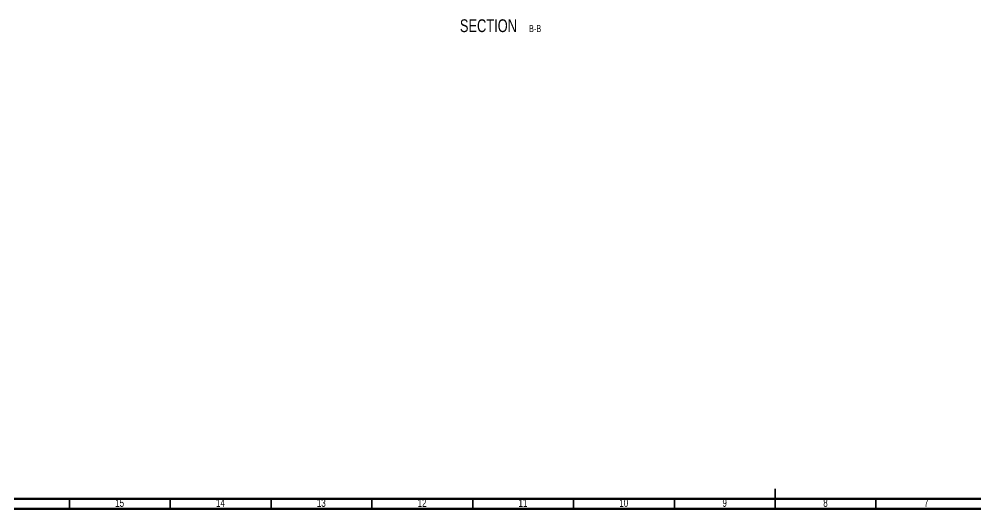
# Model space of a CAD drawing. Header units: millimetres. Extents: x -358 to 836, y 5 to 1249.
# Drawn here: x 50.6 to 525, y 5 to 247.9 of the extents above; entities that cross this region are included whole.
import ezdxf

# ---------------------------------------------------------------- set-up
doc = ezdxf.new("R2010")
doc.units = ezdxf.units.MM
doc.styles.add('SLDTEXTSTYLE0', font='TXT', dxfattribs={"width": 0.75})

# ---------------------------------------------------------------- blocks, each defined once
blk = doc.blocks.new('SW_NOTE_3')
at = {"color": 0, "linetype": 'Continuous', "lineweight": 0, "attachment_point": 2, "style": 'SLDTEXTSTYLE0'}
for s, insert, char_height in [('SECTION', (17.36, 8.19), 6.35), ('B-B', (40.51, 5.35), 3.5)]:
    blk.add_mtext(s, dxfattribs=dict(at, insert=insert, char_height=char_height))

msp = doc.modelspace()

# ---------------------------------------------------------------- linework, layer by layer
at = {"color": 7, "linetype": 'Continuous', "lineweight": 35}
for p, q in [((425.5, 5), (425.5, 15)), ((75.5, 10), (75.5, 5)), ((125.5, 10), (125.5, 5)), ((175.5, 10), (175.5, 5)), ((225.5, 10), (225.5, 5)), ((275.5, 10), (275.5, 5)), ((325.5, 10), (325.5, 5)), ((375.5, 10), (375.5, 5)), ((425.5, 10), (425.5, 5)), ((475.5, 10), (475.5, 5))]:
    msp.add_line(p, q, dxfattribs=at)
at = {"color": 7, "linetype": 'Continuous', "lineweight": 70}
for p, q in [((831, 10), (20, 10)), ((836, 5), (15, 5))]:
    msp.add_line(p, q, dxfattribs=at)

# ---------------------------------------------------------------- block references
at = {"color": 7, "linetype": 'Continuous', "lineweight": 0}
msp.add_blockref('SW_NOTE_3', (265.95, 239.64), dxfattribs=at)

# ---------------------------------------------------------------- texts
at = {"color": 7, "linetype": 'Continuous', "lineweight": 0, "attachment_point": 2, "style": 'SLDTEXTSTYLE0'}
for s, insert, char_height in [('15', (100.42, 9.96), 3.969), ('14', (150.42, 9.96), 3.969), ('13', (200.42, 9.96), 3.969), ('12', (250.42, 9.96), 3.969), ('11', (300.42, 9.96), 3.969), ('10', (350.42, 9.96), 3.969), ('9', (400.46, 9.96), 3.97), ('8', (450.46, 9.96), 3.97), ('7', (500.46, 9.96), 3.97)]:
    msp.add_mtext(s, dxfattribs=dict(at, insert=insert, char_height=char_height))

doc.saveas('drawing.dxf')
